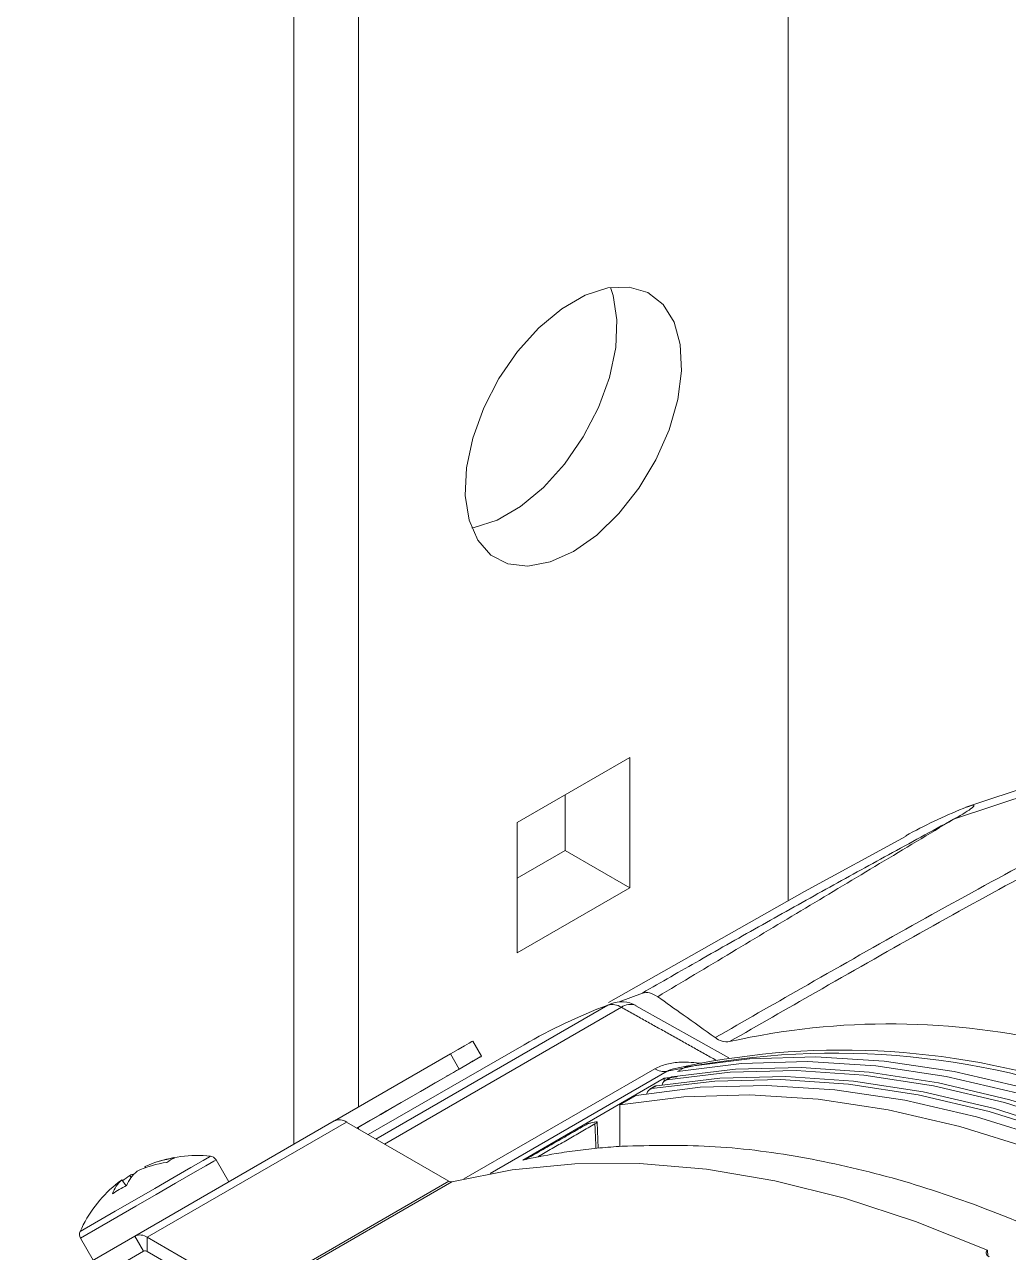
# Model space of a CAD drawing. Extents: x 2 to 136, y 1 to 99.
# Drawn here: x 97.579 to 99.603, y 85.645 to 88.171 of the extents above; entities that cross this region are included whole.
import ezdxf

# ---------------------------------------------------------------- set-up
doc = ezdxf.new("R2010")
doc.units = 0
doc.header["$MEASUREMENT"] = 0
doc.linetypes.add('SLD-Solid', pattern=[0])
doc.layers.add('OBJECT', color=7, linetype='CONTINUOUS')

msp = doc.modelspace()

# ---------------------------------------------------------------- linework, layer by layer
at = {"layer": 'OBJECT', "linetype": 'SLD-Solid', "lineweight": 15}
for p, q in [((98.133, 91.5998), (98.133, 85.8678)), ((98.2659, 91.523), (98.2659, 85.9445)), ((99.1498, 90.8741), (99.1498, 86.3689)), ((98.8239, 86.6633), (98.5919, 86.5295)), ((98.8239, 86.3955), (98.8239, 86.6633)), ((99.7067, 86.6252), (99.5154, 86.5609)), ((98.6909, 86.5866), (98.6909, 86.4723)), ((99.4897, 86.5362), (99.704, 86.6078)), ((98.5919, 86.5295), (98.5919, 86.2616)), ((98.6909, 86.4723), (98.5919, 86.4151)), ((98.8239, 86.3955), (98.6909, 86.4723)), ((98.5919, 86.2616), (98.8239, 86.3955)), ((98.3014, 85.8785), (98.7786, 86.154)), ((98.7846, 86.1568), (98.7786, 86.154)), ((98.8021, 86.1607), (98.8497, 86.1788)), ((98.8065, 86.1495), (98.3193, 85.8682)), ((99.0278, 86.0456), (98.8362, 86.1527)), ((98.5187, 86.0488), (98.5007, 86.08)), ((98.2166, 85.916), (98.4549, 86.0536)), ((98.6063, 86.0724), (98.2859, 85.8875)), ((98.4729, 86.0224), (98.4549, 86.0536)), ((98.4988, 86.0374), (98.4738, 86.0229)), ((98.2625, 85.901), (98.4729, 86.0224)), ((98.4513, 86.0099), (98.4238, 85.9941)), ((98.4513, 86.0099), (98.4513, 86.0099)), ((98.4827, 85.7965), (98.8752, 86.0231)), ((98.9007, 86.0178), (98.5366, 85.8076)), ((98.8947, 86.0034), (98.6036, 85.8353)), ((98.9071, 86.0053), (98.8965, 85.9992)), ((98.9105, 86.0065), (98.9, 86.0004)), ((98.939, 86.0269), (98.9221, 86.0171)), ((98.8753, 85.987), (98.8648, 85.9809)), ((98.8788, 85.9882), (98.8682, 85.9821)), ((98.8034, 85.9486), (98.8373, 85.9682)), ((98.8034, 85.8634), (98.8034, 85.9486)), ((97.8058, 85.6789), (98.2159, 85.9157)), ((97.8313, 85.6764), (98.2414, 85.9131)), ((98.2414, 85.9131), (98.4517, 85.7918)), ((98.2625, 85.901), (98.2905, 85.9171)), ((98.2626, 85.901), (98.2729, 85.9069)), ((98.2659, 85.9029), (98.2659, 85.899)), ((98.7589, 85.8599), (98.7565, 85.9132)), ((97.9989, 85.7904), (97.9728, 85.8357)), ((97.7981, 85.7993), (97.7953, 85.8038)), ((97.8266, 85.8218), (97.8275, 85.8196)), ((97.779, 85.7943), (97.7881, 85.7822)), ((98.0415, 85.555), (98.4517, 85.7918)), ((98.0477, 85.5538), (98.4578, 85.7905)), ((97.7651, 85.7298), (97.6932, 85.6882)), ((97.7687, 85.7179), (97.6939, 85.6747)), ((97.8058, 85.6789), (97.5789, 85.5479)), ((97.6939, 85.6747), (97.72, 85.6294)), ((97.8238, 85.6477), (97.8058, 85.6789)), ((98.0415, 85.555), (97.8313, 85.6764)), ((97.8313, 85.6764), (97.8313, 85.647)), ((99.5604, 85.6383), (99.5593, 85.6497)), ((97.8238, 85.6477), (97.5969, 85.5167)), ((98.0415, 85.5256), (97.8313, 85.647))]:
    msp.add_line(p, q, dxfattribs=at)
at = {"layer": 'OBJECT', "linetype": 'SLD-Solid', "lineweight": 15, "flags": 128}
for points in [[(98.7079, 87.0871), (98.7558, 87.1208), (98.8014, 87.1649), (98.8427, 87.2174), (98.8776, 87.2758), (98.9047, 87.3375), (98.9225, 87.3994), (98.9303, 87.4588), (98.9277, 87.5129), (98.9148, 87.559), (98.8922, 87.5951), (98.8611, 87.6195), (98.8227, 87.631), (98.779, 87.6292), (98.732, 87.614), (98.6838, 87.5862), (98.6368, 87.547), (98.5931, 87.4985), (98.5547, 87.4427), (98.5235, 87.3823), (98.501, 87.3201), (98.4881, 87.2591), (98.4855, 87.202), (98.4933, 87.1516), (98.5111, 87.1103), (98.5381, 87.0798), (98.5731, 87.0618), (98.6144, 87.0569), (98.66, 87.0655), (98.7079, 87.0871)], [(98.7842, 87.63), (98.7896, 87.6138), (98.7974, 87.5634), (98.7948, 87.5064), (98.7819, 87.4453), (98.7593, 87.3832), (98.7281, 87.3228), (98.6898, 87.267), (98.6461, 87.2184), (98.599, 87.1793), (98.5509, 87.1515), (98.5038, 87.1363), (98.4986, 87.1354)], [(99.3924, 86.5012), (99.1829, 86.3877), (98.7799, 86.1592)], [(98.4549, 86.0536), (98.471, 86.0629), (98.484, 86.0704), (98.4935, 86.0759), (98.4991, 86.0791), (98.5007, 86.08)], [(98.4988, 86.0374), (98.5093, 86.0434), (98.516, 86.0473), (98.5186, 86.0488), (98.5171, 86.0479), (98.5115, 86.0447), (98.502, 86.0392), (98.489, 86.0317), (98.4729, 86.0224)], [(98.9221, 86.0171), (99.0533, 86.0338), (99.1895, 86.0377), (99.33, 86.0289), (99.4743, 86.0073), (99.6217, 85.973), (99.7716, 85.9262), (99.8837, 85.8836)], [(98.939, 86.0269), (99.0703, 86.0436), (99.2065, 86.0475), (99.347, 86.0387), (99.4912, 86.0171), (99.6386, 85.9828), (99.7885, 85.936), (99.8837, 85.9003)], [(98.4513, 86.0099), (98.4484, 86.0082), (98.4473, 86.0076), (98.4483, 86.0082), (98.4511, 86.0098), (98.4555, 86.0124), (98.4612, 86.0156), (98.4675, 86.0193), (98.4738, 86.0229)], [(101.4757, 84.489), (101.3452, 84.6554), (101.2098, 84.8148), (101.0703, 84.9665), (100.9271, 85.1098), (100.7808, 85.2442), (100.6321, 85.3691), (100.4815, 85.4841), (100.3297, 85.5886), (100.1772, 85.6822), (100.0248, 85.7646), (99.873, 85.8354), (99.7224, 85.8943), (99.5737, 85.9411), (99.4274, 85.9755), (99.2842, 85.9975), (99.1447, 86.007), (99.0093, 86.0039), (98.8788, 85.9882)], [(101.4969, 84.5012), (101.3664, 84.6677), (101.231, 84.827), (101.0915, 84.9787), (100.9483, 85.122), (100.802, 85.2564), (100.6533, 85.3814), (100.5027, 85.4963), (100.3509, 85.6008), (100.1985, 85.6945), (100.046, 85.7768), (99.8942, 85.8476), (99.7436, 85.9065), (99.5949, 85.9533), (99.4486, 85.9878), (99.3054, 86.0098), (99.1659, 86.0192), (99.0305, 86.0161), (98.9, 86.0004)], [(98.9071, 86.0053), (98.9084, 86.0059), (98.9105, 86.0065)], [(101.5075, 84.5073), (101.3769, 84.6738), (101.2416, 84.8331), (101.102, 84.9848), (100.9588, 85.1281), (100.8126, 85.2625), (100.6638, 85.3874), (100.5133, 85.5024), (100.3614, 85.6069), (100.209, 85.7005), (100.0565, 85.7829), (99.9047, 85.8537), (99.7541, 85.9126), (99.6054, 85.9594), (99.4591, 85.9939), (99.3159, 86.0159), (99.1764, 86.0253), (99.0411, 86.0222), (98.9105, 86.0065)], [(98.2729, 85.9069), (98.2914, 85.9176), (98.3115, 85.9292), (98.3326, 85.9414), (98.3537, 85.9536), (98.3742, 85.9654), (98.3932, 85.9764), (98.4099, 85.986), (98.4238, 85.9941)], [(101.4536, 84.4578), (101.3223, 84.6261), (101.1862, 84.7873), (101.0457, 84.9407), (100.9014, 85.0856), (100.754, 85.2215), (100.6041, 85.3478), (100.4523, 85.4639), (100.2992, 85.5694), (100.1455, 85.6639), (99.9918, 85.7469), (99.8387, 85.8181), (99.6869, 85.8773), (99.5369, 85.9241), (99.3896, 85.9584), (99.2453, 85.98), (99.1048, 85.9888), (98.9686, 85.9849), (98.8373, 85.9682)], [(101.4652, 84.4829), (101.3346, 84.6494), (101.1993, 84.8087), (101.0597, 84.9604), (100.9165, 85.1037), (100.7703, 85.2381), (100.6216, 85.363), (100.471, 85.478), (100.3192, 85.5825), (100.1667, 85.6761), (100.0143, 85.7585), (99.8624, 85.8293), (99.7118, 85.8882), (99.5631, 85.935), (99.4169, 85.9694), (99.2737, 85.9915), (99.1341, 86.0009), (98.9988, 85.9978), (98.8682, 85.9821)], [(98.8753, 85.987), (98.8766, 85.9876), (98.8788, 85.9882)], [(101.4197, 84.4382), (101.2884, 84.6065), (101.1522, 84.7677), (101.0117, 84.9211), (100.8675, 85.066), (100.7201, 85.2019), (100.5702, 85.3282), (100.4184, 85.4443), (100.2653, 85.5498), (100.1115, 85.6443), (99.9578, 85.7273), (99.8047, 85.7986), (99.6529, 85.8577), (99.503, 85.9045), (99.3556, 85.9388), (99.2114, 85.9604), (99.0709, 85.9692), (98.9347, 85.9653), (98.8034, 85.9486)], [(98.2905, 85.9171), (98.3123, 85.9297), (98.3236, 85.9362), (98.3227, 85.9357), (98.3099, 85.9283), (98.287, 85.9151), (98.2625, 85.901)], [(97.7651, 85.7298), (97.8049, 85.7527), (97.8468, 85.777), (97.8869, 85.8001), (97.9211, 85.8198), (97.9461, 85.8343), (97.9595, 85.842), (97.9614, 85.8431)], [(97.7687, 85.7179), (97.808, 85.7406), (97.8495, 85.7645), (97.8896, 85.7877), (97.9247, 85.808), (97.9517, 85.8235), (97.9681, 85.833), (97.9728, 85.8357)], [(99.5593, 85.6497), (99.4117, 85.709), (99.2658, 85.7566), (99.1222, 85.7924), (98.9814, 85.8162), (98.8441, 85.828), (98.7107, 85.8276), (98.5818, 85.8151), (98.4578, 85.7905)]]:
    msp.add_lwpolyline(points, dxfattribs=at)
at = {"layer": 'OBJECT', "linetype": 'SLD-Solid', "lineweight": 15}
for centre, radius, start, end in [((99.9523, 85.4744), 1.171, 112.1976, 118.6107), ((99.1953, 85.0515), 1.1786, 110.7058, 119.984), ((98.7877, 86.122), 0.0333, 55.7057, 105.9846), ((98.8065, 86.0989), 0.062, 60.8403, 110.733), ((98.8247, 86.1249), 0.0306, 67.5028, 126.4783), ((99.3594, 84.6053), 1.5101, 76.4172, 102.6307), ((99.0237, 86.1159), 0.0374, 230.3119, 278.532), ((99.2451, 84.4472), 1.6079, 68.6106, 102.3673), ((99.2603, 84.4972), 1.5643, 71.802, 102.7908), ((98.8945, 86.0524), 0.0351, 236.5794, 280.1824), ((98.8711, 85.9702), 0.0122, 103.5818, 172.4129), ((98.9028, 85.9886), 0.0122, 103.5818, 172.4129), ((98.2265, 85.8923), 0.0257, 54.3822, 114.3141), ((97.9015, 85.6158), 0.2167, 97.8816, 114.9163), ((97.9131, 85.6361), 0.2049, 97.2917, 114.9772), ((97.9332, 85.5822), 0.2624, 83.8332, 110.4435), ((97.9135, 85.776), 0.0686, 112.6118, 127.3737), ((97.9608, 85.83), 0.0131, 24.5036, 92.6944), ((97.9166, 85.6306), 0.2114, 124.9941, 130.0747), ((97.8613, 85.753), 0.0783, 130.6844, 157.8259), ((97.818, 85.7431), 0.0648, 102.6739, 110.4943), ((97.9332, 85.5822), 0.2624, 129.5425, 156.1668), ((97.8218, 85.7444), 0.0657, 130.6042, 161.1234), ((97.8991, 85.5577), 0.2505, 116.1425, 123.8614), ((97.8962, 85.6271), 0.2043, 125.0145, 129.5464), ((98.4563, 85.7989), 0.00849, 236.5538, 280.2129), ((97.7048, 85.6822), 0.0131, 150.938, 214.6093), ((97.8164, 85.6555), 0.0257, 54.3822, 114.3141), ((97.8269, 85.6409), 0.00754, 54.381, 114.3139)]:
    msp.add_arc(centre, radius, start, end, dxfattribs=at)
for points, knots in [([(99.4897, 86.5362), (99.4924, 86.5377), (99.4993, 86.5415), (99.5127, 86.5493), (99.5273, 86.5587), (99.5336, 86.5649), (99.5288, 86.5657), (99.5164, 86.5611), (99.5099, 86.5586)], [0, 0, 0, 0, 0.061294, 0.157978, 0.353027, 0.568968, 0.775603, 1, 1, 1, 1]), ([(98.8497, 86.1788), (98.8887, 86.2012), (98.9703, 86.2481), (99.0964, 86.3194), (99.2261, 86.3918), (99.3573, 86.4641), (99.445, 86.5119), (99.4897, 86.5362)], [0, 0, 0, 0, 0.187126, 0.391336, 0.595144, 0.79397, 1, 1, 1, 1]), ([(98.9998, 86.0871), (99.0586, 86.1209), (99.2604, 86.2367), (99.4876, 86.3649), (99.6577, 86.4562), (99.6826, 86.4696)], [0, 0, 0, 0, 0.260188, 0.891711, 1, 1, 1, 1]), ([(99.6786, 86.4438), (99.6647, 86.4363), (99.5059, 86.3506), (99.2897, 86.2284), (99.0881, 86.1126), (99.0292, 86.0789)], [0, 0, 0, 0, 0.063694, 0.7268, 1, 1, 1, 1]), ([(98.8812, 86.1712), (98.8755, 86.1745), (98.8641, 86.1812), (98.8545, 86.1796), (98.8497, 86.1788)], [0, 0, 0, 0, 0.49976, 1, 1, 1, 1]), ([(98.9998, 86.0871), (98.9776, 86.1028), (98.9381, 86.1308), (98.8986, 86.1588), (98.8812, 86.1712)], [0, 0, 0, 0, 0.56, 1, 1, 1, 1]), ([(98.8752, 86.0231), (98.8831, 86.0266), (98.8988, 86.0337), (98.9334, 86.0379), (98.9575, 86.0357), (98.972, 86.0344)], [0, 0, 0, 0, 0.288583, 0.575019, 1, 1, 1, 1]), ([(98.914, 86.0227), (98.9121, 86.0222), (98.9077, 86.0211), (98.9033, 86.0193), (98.9011, 86.018), (98.9007, 86.0178)], [0, 0, 0, 0, 0.387155, 0.897633, 1, 1, 1, 1]), ([(98.738, 85.9103), (98.7401, 85.9108), (98.7443, 85.9117), (98.749, 85.9128), (98.7516, 85.9133), (98.7522, 85.9135)], [0, 0, 0, 0, 0.44189, 0.883774, 1, 1, 1, 1]), ([(98.752, 85.9095), (98.753, 85.9101), (98.7549, 85.9113), (98.7564, 85.9126), (98.7567, 85.9136), (98.7555, 85.914), (98.7534, 85.9137), (98.7522, 85.9135)], [0, 0, 0, 0, 0.172261, 0.344036, 0.527768, 0.740235, 1, 1, 1, 1]), ([(98.8076, 85.8637), (98.7923, 85.8627), (98.7618, 85.8605), (98.7167, 85.8553), (98.6636, 85.8477), (98.6263, 85.84), (98.6036, 85.8353)], [0, 0, 0, 0, 0.218765, 0.43753, 0.656295, 1, 1, 1, 1]), ([(101.1056, 84.5371), (101.0473, 84.606), (100.9305, 84.7438), (100.7448, 84.9357), (100.5522, 85.115), (100.3551, 85.2773), (100.1571, 85.4206), (99.9577, 85.5456), (99.7564, 85.6521), (99.5569, 85.7378), (99.3626, 85.8018), (99.1731, 85.8447), (98.9866, 85.8681), (98.8673, 85.8652), (98.8076, 85.8637)], [0, 0, 0, 0, 0.082347, 0.164694, 0.249433, 0.334172, 0.416519, 0.498866, 0.583605, 0.668344, 0.750089, 0.831834, 0.915917, 1, 1, 1, 1]), ([(98.6351, 85.8414), (98.6353, 85.8417), (98.6357, 85.8423), (98.6375, 85.8436), (98.6389, 85.8444), (98.6392, 85.8446)], [0, 0, 0, 0, 0.353044, 0.868725, 1, 1, 1, 1]), ([(99.5628, 85.6365), (99.5612, 85.6375), (99.558, 85.6396), (99.5564, 85.6436), (99.5571, 85.6471), (99.5587, 85.6491), (99.5593, 85.6497)], [0, 0, 0, 0, 0.287441, 0.57498, 0.857992, 1, 1, 1, 1])]:
    msp.add_open_spline(points, degree=3, knots=knots, dxfattribs=at)
for points in [[(99.4897, 86.5362), (98.8812, 86.1712)], [(99.0017, 86.0404), (98.8065, 86.1495)], [(98.8947, 86.0034), (98.9221, 86.0069)], [(98.8947, 86.0034), (98.8947, 85.9975)], [(98.6097, 85.8365), (98.738, 85.9103)], [(98.752, 85.9095), (98.6392, 85.8446)], [(98.7543, 85.8593), (98.752, 85.9095)], [(98.6392, 85.8446), (98.6394, 85.8422)]]:
    msp.add_open_spline(points, degree=1, dxfattribs=at)

doc.saveas('drawing.dxf')
